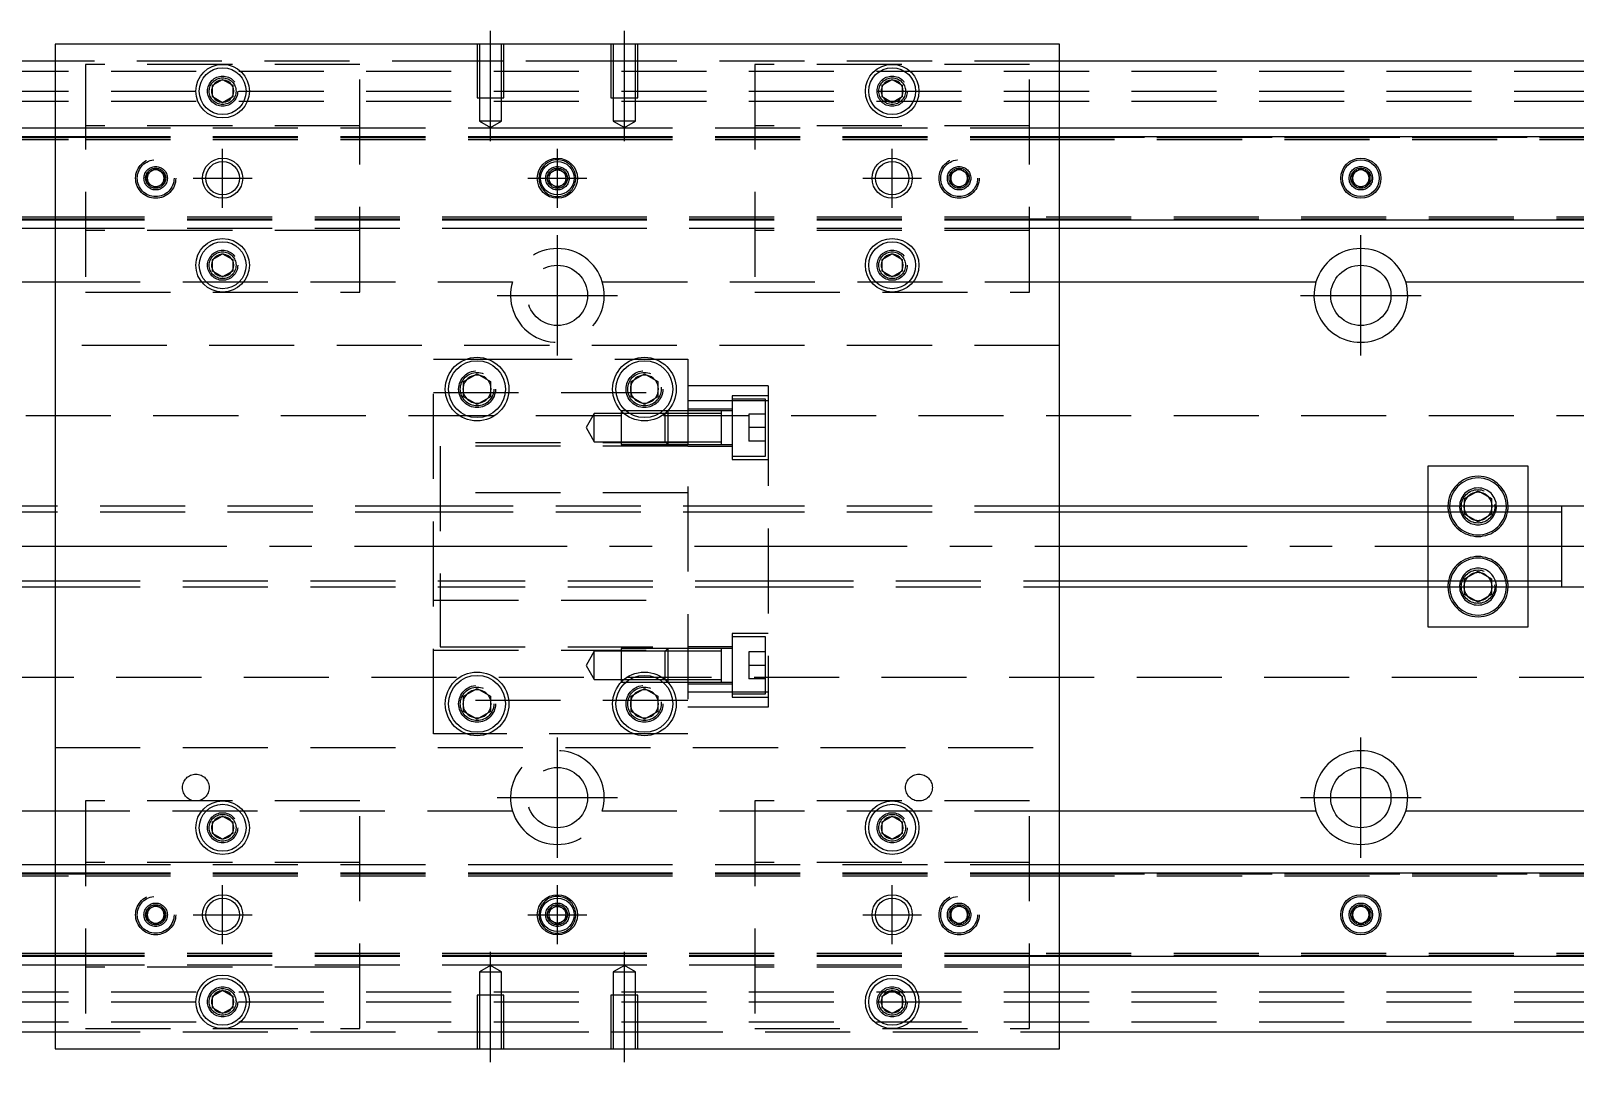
# Model space of a CAD drawing. Extents: x -12 to 569, y -256 to 77.
# Drawn here: x 121.4 to 352, y -77 to 77 of the extents above; entities that cross this region are included whole.
import ezdxf

# ---------------------------------------------------------------- set-up
doc = ezdxf.new("R2010")
doc.units = 0
doc.linetypes.add('CENTER', pattern=[50.8, 31.75, -6.35, 6.35, -6.35])
doc.linetypes.add('DASHED', pattern=[19.05, 12.7, -6.35])
doc.layers.get('0').update_dxf_attribs({"linetype": 'CONTINUOUS'})
doc.layers.add('CENTER', color=1, linetype='CENTER')

msp = doc.modelspace()

# ---------------------------------------------------------------- linework, layer by layer
at = {"color": 7, "linetype": 'CONTINUOUS'}
for p, q in [((275, 75), (125, 75)), ((125, 75), (125, -75)), ((275, -75), (275, 75)), ((125, 72.5), (0, 72.5)), ((400, 72.5), (275, 72.5)), ((148.5, 68.87), (150, 69.73)), ((150, 69.73), (151.5, 68.87)), ((248.5, 68.87), (250, 69.73)), ((250, 69.73), (251.5, 68.87)), ((148.5, 67.13), (148.5, 68.87)), ((150, 66.27), (148.5, 67.13)), ((151.5, 67.13), (150, 66.27)), ((151.5, 68.87), (151.5, 67.13)), ((248.5, 67.13), (248.5, 68.87)), ((250, 66.27), (248.5, 67.13)), ((251.5, 67.13), (250, 66.27)), ((251.5, 68.87), (251.5, 67.13)), ((0, 62.5), (125, 62.5)), ((275, 62.5), (400, 62.5)), ((0, 61.25), (125, 61.25)), ((275, 61.25), (400, 61.25)), ((318.75, 55.72), (320, 56.44)), ((318.75, 54.28), (318.75, 55.72)), ((320, 56.44), (321.25, 55.72)), ((321.25, 55.72), (321.25, 54.28)), ((320, 53.56), (318.75, 54.28)), ((321.25, 54.28), (320, 53.56)), ((125, 48.75), (0, 48.75)), ((400, 48.75), (275, 48.75)), ((125, 47.5), (0, 47.5)), ((400, 47.5), (275, 47.5)), ((148.5, 42.87), (150, 43.73)), ((148.5, 41.13), (148.5, 42.87)), ((150, 43.73), (151.5, 42.87)), ((151.5, 42.87), (151.5, 41.13)), ((248.5, 42.87), (250, 43.73)), ((248.5, 41.13), (248.5, 42.87)), ((250, 43.73), (251.5, 42.87)), ((251.5, 42.87), (251.5, 41.13)), ((86.71, 39.5), (125, 39.5)), ((150, 40.27), (148.5, 41.13)), ((151.5, 41.13), (150, 40.27)), ((250, 40.27), (248.5, 41.13)), ((251.5, 41.13), (250, 40.27)), ((275, 39.5), (313.29, 39.5)), ((326.71, 39.5), (400, 39.5)), ((186, 24.65), (188, 25.81)), ((188, 25.81), (190, 24.65)), ((211, 24.65), (213, 25.81)), ((213, 25.81), (215, 24.65)), ((186, 22.35), (186, 24.65)), ((190, 24.65), (190, 22.35)), ((211, 22.35), (211, 24.65)), ((215, 24.65), (215, 22.35)), ((188, 21.19), (186, 22.35)), ((190, 22.35), (188, 21.19)), ((213, 21.19), (211, 22.35)), ((215, 22.35), (213, 21.19)), ((224.5, 15.25), (224.5, 15.25)), ((330, 12), (330, 6)), ((345, 12), (330, 12)), ((345, 6), (345, 12)), ((335.5, 7.15), (337.5, 8.31)), ((335.5, 6), (335.5, 7.15)), ((337.5, 8.31), (339.5, 7.15)), ((339.5, 7.15), (339.5, 6)), ((125, 6), (60.5, 6)), ((350, 6), (275, 6)), ((350, 6), (349.99, 6)), ((350, -6), (350, 6)), ((350, 6), (350, 6)), ((355, 6), (350, 6)), ((60.5, -6), (125, -6)), ((275, -6), (350, -6)), ((330, -6), (330, -12)), ((335.5, -7.15), (335.5, -6)), ((339.5, -6), (339.5, -7.15)), ((345, -12), (345, -6)), ((349.99, -6), (350, -6)), ((350, -6), (350, -6)), ((350, -6), (355, -6)), ((337.5, -8.31), (335.5, -7.15)), ((339.5, -7.15), (337.5, -8.31)), ((330, -12), (345, -12)), ((224.5, -15.65), (224.5, -15.25)), ((224.5, -20.25), (224.5, -19.85)), ((186, -22.35), (188, -21.19)), ((186, -24.65), (186, -22.35)), ((188, -21.19), (190, -22.35)), ((190, -22.35), (190, -24.65)), ((211, -22.35), (213, -21.19)), ((211, -24.65), (211, -22.35)), ((213, -21.19), (215, -22.35)), ((215, -22.35), (215, -24.65)), ((188, -25.81), (186, -24.65)), ((190, -24.65), (188, -25.81)), ((213, -25.81), (211, -24.65)), ((215, -24.65), (213, -25.81)), ((125, -39.5), (86.71, -39.5)), ((148.5, -41.13), (150, -40.27)), ((148.5, -42.87), (148.5, -41.13)), ((150, -40.27), (151.5, -41.13)), ((151.5, -41.13), (151.5, -42.87)), ((248.5, -41.13), (250, -40.27)), ((248.5, -42.87), (248.5, -41.13)), ((250, -40.27), (251.5, -41.13)), ((251.5, -41.13), (251.5, -42.87)), ((313.29, -39.5), (275, -39.5)), ((400, -39.5), (326.71, -39.5)), ((150, -43.73), (148.5, -42.87)), ((151.5, -42.87), (150, -43.73)), ((250, -43.73), (248.5, -42.87)), ((251.5, -42.87), (250, -43.73)), ((0, -47.5), (125, -47.5)), ((275, -47.5), (400, -47.5)), ((0, -48.75), (125, -48.75)), ((275, -48.75), (400, -48.75)), ((318.75, -54.28), (320, -53.56)), ((318.75, -55.72), (318.75, -54.28)), ((320, -53.56), (321.25, -54.28)), ((321.25, -54.28), (321.25, -55.72)), ((320, -56.44), (318.75, -55.72)), ((321.25, -55.72), (320, -56.44)), ((125, -61.25), (0, -61.25)), ((400, -61.25), (275, -61.25)), ((125, -62.5), (0, -62.5)), ((400, -62.5), (275, -62.5)), ((148.5, -67.13), (150, -66.27)), ((150, -66.27), (151.5, -67.13)), ((248.5, -67.13), (250, -66.27)), ((250, -66.27), (251.5, -67.13)), ((148.5, -68.87), (148.5, -67.13)), ((150, -69.73), (148.5, -68.87)), ((151.5, -68.87), (150, -69.73)), ((151.5, -67.13), (151.5, -68.87)), ((248.5, -68.87), (248.5, -67.13)), ((250, -69.73), (248.5, -68.87)), ((251.5, -68.87), (250, -69.73)), ((251.5, -67.13), (251.5, -68.87)), ((0, -72.5), (125, -72.5)), ((275, -72.5), (400, -72.5)), ((125, -75), (275, -75))]:
    msp.add_line(p, q, dxfattribs=at)
at = {"color": 3, "linetype": 'DASHED'}
for p, q in [((188, 75), (188, 67)), ((188.35, 75), (188.35, 67)), ((191.65, 67), (191.65, 75)), ((192, 67), (192, 75)), ((208, 75), (208, 67)), ((208.35, 75), (208.35, 67)), ((211.65, 67), (211.65, 75)), ((212, 67), (212, 75)), ((188, 72.5), (125, 72.5)), ((170.5, 72), (129.5, 72)), ((129.5, 72), (129.5, 38)), ((170.5, 38), (170.5, 72)), ((192, 72.5), (188, 72.5)), ((208, 72.5), (192, 72.5)), ((212, 72.5), (208, 72.5)), ((275, 72.5), (212, 72.5)), ((270.5, 72), (229.5, 72)), ((229.5, 72), (229.5, 38)), ((270.5, 38), (270.5, 72)), ((0, 71), (400, 71)), ((0, 68), (400, 68)), ((148, 68), (148.02, 68.3)), ((188, 67), (192, 67)), ((188.35, 67), (188.35, 63.5)), ((191.65, 63.5), (191.65, 67)), ((208, 67), (212, 67)), ((208.35, 67), (208.35, 63.5)), ((211.65, 63.5), (211.65, 67)), ((251.97, 68.33), (252, 68)), ((0, 66.5), (400, 66.5)), ((125, 62.5), (129.5, 62.5)), ((170.5, 62.8), (129.5, 62.8)), ((129.5, 62.5), (195.5, 62.5)), ((191.65, 63.5), (188.35, 63.5)), ((188.35, 63.5), (190, 62.55)), ((190, 62.55), (191.65, 63.5)), ((195.5, 62.5), (204.5, 62.5)), ((204.5, 62.5), (270.5, 62.5)), ((211.65, 63.5), (208.35, 63.5)), ((208.35, 63.5), (210, 62.55)), ((210, 62.55), (211.65, 63.5)), ((270.5, 62.8), (229.5, 62.8)), ((270.5, 62.5), (275, 62.5)), ((0, 61.11), (125, 61.11)), ((0, 61.1), (129.5, 61.1)), ((0, 60.8), (129.5, 60.8)), ((125, 61.25), (129.5, 61.25)), ((125, 61.11), (129.5, 61.11)), ((129.5, 61.25), (195.5, 61.25)), ((129.5, 61.11), (195.5, 61.11)), ((129.5, 61.1), (195.5, 61.1)), ((129.5, 60.8), (195.5, 60.8)), ((195.5, 61.25), (204.5, 61.25)), ((195.5, 61.11), (204.5, 61.11)), ((195.5, 61.1), (204.5, 61.1)), ((195.5, 60.8), (204.5, 60.8)), ((204.5, 61.25), (270.5, 61.25)), ((204.5, 61.11), (270.5, 61.11)), ((204.5, 61.1), (270.5, 61.1)), ((204.5, 60.8), (270.5, 60.8)), ((270.5, 61.25), (275, 61.25)), ((270.5, 61.11), (275, 61.11)), ((270.5, 61.1), (400, 61.1)), ((270.5, 60.8), (400, 60.8)), ((275, 61.11), (400, 61.11)), ((138.75, 55.72), (140, 56.44)), ((138.75, 54.28), (138.75, 55.72)), ((140, 56.44), (141.25, 55.72)), ((141.25, 55.72), (141.25, 54.28)), ((198.75, 55.72), (200, 56.44)), ((198.75, 54.28), (198.75, 55.72)), ((200, 56.44), (201.25, 55.72)), ((201.25, 55.72), (201.25, 54.28)), ((258.75, 55.72), (260, 56.44)), ((258.75, 54.28), (258.75, 55.72)), ((260, 56.44), (261.25, 55.72)), ((261.25, 55.72), (261.25, 54.28)), ((138.5, 55), (138.52, 55.25)), ((140, 53.56), (138.75, 54.28)), ((141.25, 54.28), (140, 53.56)), ((198.5, 55), (198.52, 55.25)), ((200, 53.56), (198.75, 54.28)), ((201.25, 54.28), (200, 53.56)), ((260, 53.56), (258.75, 54.28)), ((261.25, 54.28), (260, 53.56)), ((261.48, 55.26), (261.5, 55)), ((318.5, 55), (318.52, 55.25)), ((129.5, 49.2), (0, 49.2)), ((129.5, 48.9), (0, 48.9)), ((125, 48.89), (0, 48.89)), ((129.5, 48.89), (125, 48.89)), ((129.5, 48.75), (125, 48.75)), ((195.5, 49.2), (129.5, 49.2)), ((195.5, 48.9), (129.5, 48.9)), ((195.5, 48.89), (129.5, 48.89)), ((195.5, 48.75), (129.5, 48.75)), ((204.5, 49.2), (195.5, 49.2)), ((204.5, 48.9), (195.5, 48.9)), ((204.5, 48.89), (195.5, 48.89)), ((204.5, 48.75), (195.5, 48.75)), ((270.5, 49.2), (204.5, 49.2)), ((270.5, 48.9), (204.5, 48.9)), ((270.5, 48.89), (204.5, 48.89)), ((270.5, 48.75), (204.5, 48.75)), ((400, 49.2), (270.5, 49.2)), ((400, 48.9), (270.5, 48.9)), ((275, 48.89), (270.5, 48.89)), ((275, 48.75), (270.5, 48.75)), ((400, 48.89), (275, 48.89)), ((129.5, 47.5), (125, 47.5)), ((195.5, 47.5), (129.5, 47.5)), ((170.5, 47.2), (129.5, 47.2)), ((204.5, 47.5), (195.5, 47.5)), ((270.5, 47.5), (204.5, 47.5)), ((270.5, 47.2), (229.5, 47.2)), ((275, 47.5), (270.5, 47.5)), ((151.97, 42.33), (152, 42)), ((248, 42), (248.03, 42.35)), ((125, 39.5), (193.29, 39.5)), ((206.71, 39.5), (275, 39.5)), ((129.5, 38), (170.5, 38)), ((229.5, 38), (270.5, 38)), ((275, 30), (125, 30)), ((181.5, -28), (181.5, 28)), ((181.5, 28), (186.48, 28)), ((186.48, 28), (189.52, 28)), ((189.52, 28), (211.48, 28)), ((211.48, 28), (214.52, 28)), ((214.52, 28), (219.5, 28)), ((219.5, 28), (219.5, -28)), ((185.5, 23.5), (185.52, 23.8)), ((215.48, 23.79), (215.5, 23.5)), ((231.5, 24), (219.5, 24)), ((231.5, 24), (231.5, 21.75)), ((181.5, 23), (219.5, 23)), ((231.5, 21.75), (219.5, 21.75)), ((226.1, 22.5), (226.1, 13)), ((231.5, 22.5), (226.1, 22.5)), ((231.1, 22), (226.1, 22)), ((231.1, 13.5), (231.1, 22)), ((231.5, 21.75), (231.5, -21.75)), ((400, 19.5), (76.97, 19.5)), ((205.5, 19.85), (204.29, 17.75)), ((205.5, 15.65), (205.5, 19.85)), ((209.5, 19.85), (205.5, 19.85)), ((209.5, 20.25), (209.5, 15.25)), ((209.53, 20.25), (209.5, 20.25)), ((216.1, 19.85), (209.5, 19.85)), ((210.26, 20.25), (209.53, 20.25)), ((215.74, 20.25), (210.26, 20.25)), ((216.47, 20.25), (215.74, 20.25)), ((216.5, 20.25), (216.1, 19.85)), ((216.1, 15.65), (216.1, 19.85)), ((219.5, 19.85), (216.1, 19.85)), ((216.5, 20.25), (216.47, 20.25)), ((216.5, 20.25), (216.5, 15.25)), ((219.5, 20.25), (216.5, 20.25)), ((219.5, 20.25), (216.5, 20.25)), ((226.1, 20.5), (219.5, 20.5)), ((224.5, 20.25), (219.5, 20.25)), ((224.5, 19.85), (219.5, 19.85)), ((224.5, 20.25), (224.49, 20.25)), ((224.5, 20), (224.5, 20.25)), ((226.1, 20.25), (224.5, 20.25)), ((224.5, 20.25), (224.5, 20.25)), ((224.5, 15.51), (224.5, 20)), ((228.6, 19.75), (228.6, 17.75)), ((231.1, 19.75), (228.6, 19.75)), ((204.29, 17.75), (205.5, 15.65)), ((231.1, 17.75), (228.6, 17.75)), ((228.6, 17.75), (228.6, 15.75)), ((219.5, 15.5), (181.5, 15.5)), ((182.5, 15), (182.5, -15)), ((219.5, 15), (182.5, 15)), ((205.5, 15.65), (209.5, 15.65)), ((209.5, 15.65), (216.1, 15.65)), ((209.5, 15.25), (216.5, 15.25)), ((216.1, 15.65), (219.5, 15.65)), ((216.1, 15.65), (216.5, 15.25)), ((216.5, 15.25), (219.5, 15.25)), ((216.5, 15.25), (219.5, 15.25)), ((219.5, 15.65), (224.5, 15.65)), ((219.5, 15.25), (224.5, 15.25)), ((219.5, 15), (226.1, 15)), ((224.49, 15.25), (224.5, 15.25)), ((224.5, 15.25), (224.5, 15.51)), ((224.5, 15.25), (226.1, 15.25)), ((224.5, 15.25), (224.5, 15.25)), ((231.1, 15.75), (228.6, 15.75)), ((226.1, 13.5), (231.1, 13.5)), ((226.1, 13), (231.5, 13)), ((219.5, 8), (181.5, 8)), ((182.5, 6), (125, 6)), ((182.5, 5.12), (125, 5.12)), ((231.5, 6), (182.5, 6)), ((231.5, 5.12), (182.5, 5.12)), ((275, 6), (231.5, 6)), ((275, 5.12), (231.5, 5.12)), ((330, 6), (330, 5.12)), ((330, 5.12), (330, -5.12)), ((335.5, 5.12), (335.5, 6)), ((335.5, 4.85), (335.5, 5.12)), ((337.5, 3.69), (335.5, 4.85)), ((339.5, 4.85), (337.5, 3.69)), ((339.5, 6), (339.5, 5.12)), ((339.5, 5.12), (339.5, 4.85)), ((339.98, 6.29), (340, 6)), ((345, 5.12), (345, 6)), ((345, -5.12), (345, 5.12)), ((335.5, -4.85), (337.5, -3.69)), ((337.5, -3.69), (339.5, -4.85)), ((125, -5.12), (182.5, -5.12)), ((125, -6), (182.5, -6)), ((182.5, -5.12), (231.5, -5.12)), ((182.5, -6), (231.5, -6)), ((231.5, -5.12), (275, -5.12)), ((231.5, -6), (275, -6)), ((330, -5.12), (330, -6)), ((335.5, -5.12), (335.5, -4.85)), ((335.5, -6), (335.5, -5.12)), ((339.5, -4.85), (339.5, -5.12)), ((339.5, -5.12), (339.5, -6)), ((339.98, -5.71), (340, -6)), ((345, -6), (345, -5.12)), ((350, -6), (350, -6)), ((181.5, -8), (219.5, -8)), ((226.1, -13), (226.1, -22.5)), ((231.5, -13), (226.1, -13)), ((231.1, -13.5), (226.1, -13.5)), ((231.1, -22), (231.1, -13.5)), ((181.5, -15.5), (219.5, -15.5)), ((182.5, -15), (219.5, -15)), ((205.5, -15.65), (204.29, -17.75)), ((205.5, -19.85), (205.5, -15.65)), ((209.5, -15.65), (205.5, -15.65)), ((209.5, -15.25), (209.5, -20.25)), ((216.5, -15.25), (209.5, -15.25)), ((216.1, -15.65), (209.5, -15.65)), ((216.5, -15.25), (216.1, -15.65)), ((216.1, -19.85), (216.1, -15.65)), ((219.5, -15.65), (216.1, -15.65)), ((216.5, -15.25), (216.5, -20.25)), ((219.5, -15.25), (216.5, -15.25)), ((219.5, -15.25), (216.5, -15.25)), ((226.1, -15), (219.5, -15)), ((224.5, -15.25), (219.5, -15.25)), ((224.5, -15.65), (219.5, -15.65)), ((224.5, -15.25), (224.49, -15.25)), ((224.5, -15.51), (224.5, -15.25)), ((224.5, -15.25), (224.5, -15.25)), ((226.1, -15.25), (224.5, -15.25)), ((224.5, -20), (224.5, -15.51)), ((228.6, -15.75), (228.6, -17.75)), ((231.1, -15.75), (228.6, -15.75)), ((204.29, -17.75), (205.5, -19.85)), ((228.6, -17.75), (228.6, -19.75)), ((231.1, -17.75), (228.6, -17.75)), ((76.97, -19.5), (400, -19.5)), ((205.5, -19.85), (209.5, -19.85)), ((209.5, -19.85), (216.1, -19.85)), ((209.5, -20.25), (209.53, -20.25)), ((209.53, -20.25), (210.26, -20.25)), ((210.26, -20.25), (215.74, -20.25)), ((215.74, -20.25), (216.47, -20.25)), ((216.1, -19.85), (219.5, -19.85)), ((216.1, -19.85), (216.5, -20.25)), ((216.47, -20.25), (216.5, -20.25)), ((216.5, -20.25), (219.5, -20.25)), ((216.5, -20.25), (219.5, -20.25)), ((219.5, -19.85), (224.5, -19.85)), ((219.5, -20.25), (224.5, -20.25)), ((219.5, -20.5), (226.1, -20.5)), ((224.49, -20.25), (224.5, -20.25)), ((224.5, -20.25), (224.5, -20)), ((224.5, -20.25), (224.5, -20.25)), ((224.5, -20.25), (226.1, -20.25)), ((231.1, -19.75), (228.6, -19.75)), ((219.5, -23), (181.5, -23)), ((231.5, -21.75), (219.5, -21.75)), ((226.1, -22), (231.1, -22)), ((226.1, -22.5), (231.5, -22.5)), ((231.5, -21.75), (231.5, -24)), ((185.5, -23.5), (185.52, -23.2)), ((215.48, -23.21), (215.5, -23.5)), ((231.5, -24), (219.5, -24)), ((186.48, -28), (181.5, -28)), ((189.52, -28), (186.48, -28)), ((211.48, -28), (189.52, -28)), ((214.52, -28), (211.48, -28)), ((219.5, -28), (214.52, -28)), ((125, -30), (275, -30)), ((129.5, -38), (129.5, -72)), ((170.5, -38), (129.5, -38)), ((170.5, -72), (170.5, -38)), ((270.5, -38), (229.5, -38)), ((229.5, -38), (229.5, -72)), ((270.5, -72), (270.5, -38)), ((193.29, -39.5), (125, -39.5)), ((275, -39.5), (206.71, -39.5)), ((151.97, -41.67), (152, -42)), ((251.97, -41.67), (252, -42)), ((125, -47.5), (129.5, -47.5)), ((170.5, -47.2), (129.5, -47.2)), ((129.5, -47.5), (195.5, -47.5)), ((195.5, -47.5), (204.5, -47.5)), ((204.5, -47.5), (270.5, -47.5)), ((270.5, -47.2), (229.5, -47.2)), ((270.5, -47.5), (275, -47.5)), ((0, -48.89), (125, -48.89)), ((0, -48.9), (129.5, -48.9)), ((0, -49.2), (129.5, -49.2)), ((125, -48.75), (129.5, -48.75)), ((125, -48.89), (129.5, -48.89)), ((129.5, -48.75), (195.5, -48.75)), ((129.5, -48.89), (195.5, -48.89)), ((129.5, -48.9), (195.5, -48.9)), ((129.5, -49.2), (195.5, -49.2)), ((195.5, -48.75), (204.5, -48.75)), ((195.5, -48.89), (204.5, -48.89)), ((195.5, -48.9), (204.5, -48.9)), ((195.5, -49.2), (204.5, -49.2)), ((204.5, -48.75), (270.5, -48.75)), ((204.5, -48.89), (270.5, -48.89)), ((204.5, -48.9), (270.5, -48.9)), ((204.5, -49.2), (270.5, -49.2)), ((270.5, -48.75), (275, -48.75)), ((270.5, -48.89), (275, -48.89)), ((270.5, -48.9), (400, -48.9)), ((270.5, -49.2), (400, -49.2)), ((275, -48.89), (400, -48.89)), ((138.5, -55), (138.52, -54.75)), ((138.75, -54.28), (140, -53.56)), ((138.75, -55.72), (138.75, -54.28)), ((140, -53.56), (141.25, -54.28)), ((141.25, -54.28), (141.25, -55.72)), ((198.5, -55), (198.52, -54.75)), ((198.75, -54.28), (200, -53.56)), ((198.75, -55.72), (198.75, -54.28)), ((200, -53.56), (201.25, -54.28)), ((201.25, -54.28), (201.25, -55.72)), ((258.75, -54.28), (260, -53.56)), ((258.75, -55.72), (258.75, -54.28)), ((260, -53.56), (261.25, -54.28)), ((261.25, -54.28), (261.25, -55.72)), ((261.48, -54.74), (261.5, -55)), ((318.5, -55), (318.52, -54.75)), ((140, -56.44), (138.75, -55.72)), ((141.25, -55.72), (140, -56.44)), ((200, -56.44), (198.75, -55.72)), ((201.25, -55.72), (200, -56.44)), ((260, -56.44), (258.75, -55.72)), ((261.25, -55.72), (260, -56.44)), ((129.5, -60.8), (0, -60.8)), ((129.5, -61.1), (0, -61.1)), ((125, -61.11), (0, -61.11)), ((129.5, -61.11), (125, -61.11)), ((129.5, -61.25), (125, -61.25)), ((195.5, -60.8), (129.5, -60.8)), ((195.5, -61.1), (129.5, -61.1)), ((195.5, -61.11), (129.5, -61.11)), ((195.5, -61.25), (129.5, -61.25)), ((204.5, -60.8), (195.5, -60.8)), ((204.5, -61.1), (195.5, -61.1)), ((204.5, -61.11), (195.5, -61.11)), ((204.5, -61.25), (195.5, -61.25)), ((270.5, -60.8), (204.5, -60.8)), ((270.5, -61.1), (204.5, -61.1)), ((270.5, -61.11), (204.5, -61.11)), ((270.5, -61.25), (204.5, -61.25)), ((400, -60.8), (270.5, -60.8)), ((400, -61.1), (270.5, -61.1)), ((275, -61.11), (270.5, -61.11)), ((275, -61.25), (270.5, -61.25)), ((400, -61.11), (275, -61.11)), ((129.5, -62.5), (125, -62.5)), ((195.5, -62.5), (129.5, -62.5)), ((170.5, -62.8), (129.5, -62.8)), ((190, -62.55), (188.35, -63.5)), ((188.35, -63.5), (190, -63.5)), ((188.35, -63.5), (188.35, -67)), ((191.65, -63.5), (190, -62.55)), ((190, -63.5), (191.65, -63.5)), ((191.65, -67), (191.65, -63.5)), ((204.5, -62.5), (195.5, -62.5)), ((270.5, -62.5), (204.5, -62.5)), ((210, -62.55), (208.35, -63.5)), ((208.35, -63.5), (210, -63.5)), ((208.35, -63.5), (208.35, -67)), ((211.65, -63.5), (210, -62.55)), ((210, -63.5), (211.65, -63.5)), ((211.65, -67), (211.65, -63.5)), ((270.5, -62.8), (229.5, -62.8)), ((275, -62.5), (270.5, -62.5)), ((0, -66.5), (400, -66.5)), ((0, -68), (400, -68)), ((151.97, -67.67), (152, -68)), ((192, -67), (188, -67)), ((188, -67), (188, -75)), ((188.35, -67), (188.35, -75)), ((191.65, -75), (191.65, -67)), ((192, -75), (192, -67)), ((212, -67), (208, -67)), ((208, -67), (208, -75)), ((208.35, -67), (208.35, -75)), ((211.65, -75), (211.65, -67)), ((212, -75), (212, -67)), ((248, -68), (248.02, -67.7)), ((0, -71), (400, -71)), ((125, -72.5), (188, -72.5)), ((129.5, -72), (170.5, -72)), ((188, -72.5), (192, -72.5)), ((192, -72.5), (208, -72.5)), ((208, -72.5), (212, -72.5)), ((212, -72.5), (275, -72.5)), ((229.5, -72), (270.5, -72))]:
    msp.add_line(p, q, dxfattribs=at)
at = {"color": 3, "linetype": 'CONTINUOUS'}
for p, q in [((125, 5.12), (60.5, 5.12)), ((350, 5.12), (275, 5.12)), ((60.5, -5.12), (125, -5.12)), ((275, -5.12), (350, -5.12))]:
    msp.add_line(p, q, dxfattribs=at)
at = {"color": 7, "linetype": 'CONTINUOUS'}
for centre, radius in [((150, 68), 4), ((150, 68), 3.5), ((250, 68), 4), ((250, 68), 3.5), ((200, 55), 3), ((320, 55), 3), ((320, 55), 2.75), ((150, 55), 2.5), ((200, 55), 2.5), ((250, 55), 2.5), ((150, 42), 4), ((150, 42), 3.5), ((250, 42), 4), ((250, 42), 3.5), ((320, 37.5), 4.5), ((188, 23.5), 4.75), ((188, 23.5), 4.25), ((213, 23.5), 4.75), ((213, 23.5), 4.25), ((188, -23.5), 4.75), ((188, -23.5), 4.25), ((213, -23.5), 4.75), ((213, -23.5), 4.25), ((320, -37.5), 4.5), ((150, -42), 4), ((150, -42), 3.5), ((250, -42), 4), ((250, -42), 3.5), ((150, -55), 2.5), ((200, -55), 3), ((200, -55), 2.5), ((250, -55), 2.5), ((320, -55), 3), ((320, -55), 2.75), ((150, -68), 4), ((150, -68), 3.5), ((250, -68), 4), ((250, -68), 3.5)]:
    msp.add_circle(centre, radius, dxfattribs=at)
at = {"color": 3, "linetype": 'DASHED'}
for centre, radius in [((150, 68), 2.25), ((150, 68), 2), ((250, 68), 2.25), ((250, 68), 2), ((140, 55), 3), ((140, 55), 2.75), ((260, 55), 3), ((260, 55), 2.75), ((140, 55), 1.75), ((140, 55), 1.5), ((200, 55), 1.75), ((200, 55), 1.5), ((200, 55), 1.25), ((260, 55), 1.75), ((260, 55), 1.5), ((320, 55), 1.75), ((320, 55), 1.5), ((150, 42), 2.25), ((150, 42), 2), ((250, 42), 2.25), ((250, 42), 2), ((200, 37.5), 4.5), ((188, 23.5), 2.75), ((188, 23.5), 2.5), ((213, 23.5), 2.75), ((213, 23.5), 2.5), ((337.5, 6), 2.5), ((337.5, -6), 2.5), ((188, -23.5), 2.75), ((213, -23.5), 2.75), ((188, -23.5), 2.5), ((213, -23.5), 2.5), ((146, -36), 2), ((200, -37.5), 4.5), ((254, -36), 2), ((150, -42), 2.25), ((150, -42), 2), ((250, -42), 2.25), ((250, -42), 2), ((140, -55), 3), ((140, -55), 2.75), ((260, -55), 3), ((260, -55), 2.75), ((140, -55), 1.75), ((140, -55), 1.5), ((200, -55), 1.75), ((200, -55), 1.5), ((200, -55), 1.25), ((260, -55), 1.75), ((260, -55), 1.5), ((320, -55), 1.75), ((320, -55), 1.5), ((150, -68), 2.25), ((150, -68), 2), ((250, -68), 2.25), ((250, -68), 2)]:
    msp.add_circle(centre, radius, dxfattribs=at)
at = {"color": 3, "linetype": 'CONTINUOUS'}
for centre in [(150, 55), (250, 55), (150, -55), (250, -55)]:
    msp.add_circle(centre, 3, dxfattribs=at)
at = {"color": 7, "linetype": 'CONTINUOUS'}
for centre, radius, start, end in [((150, 68), 1.65, 95.38, 144.62), ((150, 68), 1.65, 84.62, 95.38), ((150, 68), 1.65, 35.38, 84.62), ((250, 68), 1.65, 95.38, 144.62), ((250, 68), 1.65, 84.62, 95.38), ((250, 68), 1.65, 35.38, 84.62), ((150, 68), 1.65, 155.38, 180), ((150, 68), 1.65, 180, 204.62), ((150, 68), 1.65, 144.62, 155.38), ((150, 68), 1.65, 204.62, 215.38), ((150, 68), 1.65, 215.38, 264.62), ((150, 68), 1.65, 275.38, 324.62), ((150, 68), 1.65, 24.62, 35.38), ((150, 68), 1.65, 324.62, 335.38), ((150, 68), 1.65, 335.38, 24.62), ((250, 68), 1.65, 155.38, 180), ((250, 68), 1.65, 180, 204.62), ((250, 68), 1.65, 144.62, 155.38), ((250, 68), 1.65, 204.62, 215.38), ((250, 68), 1.65, 215.38, 264.62), ((250, 68), 1.65, 275.38, 324.62), ((250, 68), 1.65, 24.62, 35.38), ((250, 68), 1.65, 324.62, 335.38), ((250, 68), 1.65, 335.38, 24.62), ((150, 68), 1.65, 264.62, 275.38), ((250, 68), 1.65, 264.62, 275.38), ((320, 55), 1.25, 120, 180), ((320, 55), 1.25, 60, 120), ((320, 55), 1.25, 0, 60), ((320, 55), 1.25, 180, 240), ((320, 55), 1.25, 240, 300), ((320, 55), 1.25, 300, 0), ((320, 37.5), 7, 16.6016, 163.3984), ((150, 42), 1.65, 155.38, 180), ((150, 42), 1.65, 180, 204.62), ((150, 42), 1.65, 144.62, 155.38), ((150, 42), 1.65, 95.38, 144.62), ((150, 42), 1.65, 84.62, 95.38), ((150, 42), 1.65, 35.38, 84.62), ((150, 42), 1.65, 24.62, 35.38), ((150, 42), 1.65, 335.38, 24.62), ((250, 42), 1.65, 155.38, 180), ((250, 42), 1.65, 180, 204.62), ((250, 42), 1.65, 144.62, 155.38), ((250, 42), 1.65, 95.38, 144.62), ((250, 42), 1.65, 84.62, 95.38), ((250, 42), 1.65, 35.38, 84.62), ((250, 42), 1.65, 24.62, 35.38), ((250, 42), 1.65, 335.38, 24.62), ((150, 42), 1.65, 204.62, 215.38), ((150, 42), 1.65, 215.38, 264.62), ((150, 42), 1.65, 264.62, 275.38), ((150, 42), 1.65, 275.38, 324.62), ((150, 42), 1.65, 324.62, 335.38), ((250, 42), 1.65, 204.62, 215.38), ((250, 42), 1.65, 215.38, 264.62), ((250, 42), 1.65, 264.62, 275.38), ((250, 42), 1.65, 275.38, 324.62), ((250, 42), 1.65, 324.62, 335.38), ((320, 37.5), 7, 163.3984, 16.6016), ((188, 23.5), 2.1, 102.2472, 137.7528), ((188, 23.5), 2.1, 77.7528, 102.2472), ((188, 23.5), 2.1, 42.2472, 77.7528), ((213, 23.5), 2.1, 102.2472, 137.7528), ((213, 23.5), 2.1, 77.7528, 102.2472), ((213, 23.5), 2.1, 42.2472, 77.7528), ((188, 23.5), 2.1, 162.2472, 180), ((188, 23.5), 2.1, 180, 197.7528), ((188, 23.5), 2.1, 137.7528, 162.2472), ((188, 23.5), 2.1, 17.7528, 42.2472), ((188, 23.5), 2.1, 342.2472, 17.7528), ((213, 23.5), 2.1, 162.2472, 180), ((213, 23.5), 2.1, 180, 197.7528), ((213, 23.5), 2.1, 137.7528, 162.2472), ((213, 23.5), 2.1, 17.7528, 42.2472), ((213, 23.5), 2.1, 342.2472, 17.7528), ((188, 23.5), 2.1, 197.7528, 222.2472), ((188, 23.5), 2.1, 222.2472, 257.7528), ((188, 23.5), 2.1, 257.7528, 282.2472), ((188, 23.5), 2.1, 282.2472, 317.7528), ((188, 23.5), 2.1, 317.7528, 342.2472), ((213, 23.5), 2.1, 197.7528, 222.2472), ((213, 23.5), 2.1, 222.2472, 257.7528), ((213, 23.5), 2.1, 257.7528, 282.2472), ((213, 23.5), 2.1, 282.2472, 317.7528), ((213, 23.5), 2.1, 317.7528, 342.2472), ((337.5, 6), 4.5, 0, 180), ((337.5, 6), 4.25, 0, 180), ((337.5, 6), 2.1, 137.7528, 162.2472), ((337.5, 6), 2.1, 102.2472, 137.7528), ((337.5, 6), 2.1, 77.7528, 102.2472), ((337.5, 6), 2.1, 42.2472, 77.7528), ((337.5, 6), 2.1, 17.7528, 42.2472), ((337.5, 6), 2.1, 162.2472, 180), ((337.5, 6), 2.1, 0, 17.7528), ((337.5, -6), 4.5, 180, 0), ((337.5, -6), 4.25, 180, 0), ((337.5, -6), 2.1, 180, 197.7528), ((337.5, -6), 2.1, 197.7528, 222.2472), ((337.5, -6), 2.1, 317.7528, 342.2472), ((337.5, -6), 2.1, 342.2472, 0), ((337.5, -6), 2.1, 222.2472, 257.7528), ((337.5, -6), 2.1, 257.7528, 282.2472), ((337.5, -6), 2.1, 282.2472, 317.7528), ((188, -23.5), 2.1, 162.2472, 180), ((188, -23.5), 2.1, 137.7528, 162.2472), ((188, -23.5), 2.1, 102.2472, 137.7528), ((188, -23.5), 2.1, 77.7528, 102.2472), ((188, -23.5), 2.1, 42.2472, 77.7528), ((188, -23.5), 2.1, 17.7528, 42.2472), ((188, -23.5), 2.1, 342.2472, 17.7528), ((213, -23.5), 2.1, 162.2472, 180), ((213, -23.5), 2.1, 137.7528, 162.2472), ((213, -23.5), 2.1, 102.2472, 137.7528), ((213, -23.5), 2.1, 77.7528, 102.2472), ((213, -23.5), 2.1, 42.2472, 77.7528), ((213, -23.5), 2.1, 17.7528, 42.2472), ((213, -23.5), 2.1, 342.2472, 17.7528), ((188, -23.5), 2.1, 180, 197.7528), ((188, -23.5), 2.1, 197.7528, 222.2472), ((188, -23.5), 2.1, 222.2472, 257.7528), ((188, -23.5), 2.1, 282.2472, 317.7528), ((188, -23.5), 2.1, 317.7528, 342.2472), ((213, -23.5), 2.1, 180, 197.7528), ((213, -23.5), 2.1, 197.7528, 222.2472), ((213, -23.5), 2.1, 222.2472, 257.7528), ((213, -23.5), 2.1, 282.2472, 317.7528), ((213, -23.5), 2.1, 317.7528, 342.2472), ((188, -23.5), 2.1, 257.7528, 282.2472), ((213, -23.5), 2.1, 257.7528, 282.2472), ((320, -37.5), 7, 343.3984, 196.6016), ((150, -42), 1.65, 155.38, 180), ((150, -42), 1.65, 144.62, 155.38), ((150, -42), 1.65, 95.38, 144.62), ((150, -42), 1.65, 84.62, 95.38), ((150, -42), 1.65, 35.38, 84.62), ((150, -42), 1.65, 24.62, 35.38), ((150, -42), 1.65, 335.38, 24.62), ((250, -42), 1.65, 155.38, 180), ((250, -42), 1.65, 144.62, 155.38), ((250, -42), 1.65, 95.38, 144.62), ((250, -42), 1.65, 84.62, 95.38), ((250, -42), 1.65, 35.38, 84.62), ((250, -42), 1.65, 24.62, 35.38), ((250, -42), 1.65, 335.38, 24.62), ((320, -37.5), 7, 196.6016, 343.3984), ((150, -42), 1.65, 180, 204.62), ((150, -42), 1.65, 204.62, 215.38), ((150, -42), 1.65, 215.38, 264.62), ((150, -42), 1.65, 264.62, 275.38), ((150, -42), 1.65, 275.38, 324.62), ((150, -42), 1.65, 324.62, 335.38), ((250, -42), 1.65, 180, 204.62), ((250, -42), 1.65, 204.62, 215.38), ((250, -42), 1.65, 215.38, 264.62), ((250, -42), 1.65, 264.62, 275.38), ((250, -42), 1.65, 275.38, 324.62), ((250, -42), 1.65, 324.62, 335.38), ((320, -55), 1.25, 120, 180), ((320, -55), 1.25, 180, 240), ((320, -55), 1.25, 60, 120), ((320, -55), 1.25, 0, 60), ((320, -55), 1.25, 300, 0), ((320, -55), 1.25, 240, 300), ((150, -68), 1.65, 95.38, 144.62), ((150, -68), 1.65, 84.62, 95.38), ((150, -68), 1.65, 35.38, 84.62), ((250, -68), 1.65, 95.38, 144.62), ((250, -68), 1.65, 84.62, 95.38), ((250, -68), 1.65, 35.38, 84.62), ((150, -68), 1.65, 155.38, 180), ((150, -68), 1.65, 180, 204.62), ((150, -68), 1.65, 144.62, 155.38), ((150, -68), 1.65, 204.62, 215.38), ((150, -68), 1.65, 215.38, 264.62), ((150, -68), 1.65, 275.38, 324.62), ((150, -68), 1.65, 24.62, 35.38), ((150, -68), 1.65, 324.62, 335.38), ((150, -68), 1.65, 335.38, 24.62), ((250, -68), 1.65, 155.38, 180), ((250, -68), 1.65, 180, 204.62), ((250, -68), 1.65, 144.62, 155.38), ((250, -68), 1.65, 204.62, 215.38), ((250, -68), 1.65, 215.38, 264.62), ((250, -68), 1.65, 275.38, 324.62), ((250, -68), 1.65, 24.62, 35.38), ((250, -68), 1.65, 324.62, 335.38), ((250, -68), 1.65, 335.38, 24.62), ((150, -68), 1.65, 264.62, 275.38), ((250, -68), 1.65, 264.62, 275.38)]:
    msp.add_arc(centre, radius, start, end, dxfattribs=at)
at = {"color": 3, "linetype": 'DASHED'}
for centre, radius, start, end in [((200, 55), 2.75, 0, 148.9612), ((140, 55), 1.25, 120, 180), ((140, 55), 1.25, 60, 120), ((140, 55), 1.25, 0, 60), ((200, 55), 2.75, 163.1009, 196.8991), ((200, 55), 2.75, 148.9612, 163.1009), ((260, 55), 1.25, 120, 180), ((260, 55), 1.25, 60, 120), ((260, 55), 1.25, 0, 60), ((140, 55), 1.25, 180, 240), ((140, 55), 1.25, 240, 300), ((140, 55), 1.25, 300, 0), ((200, 55), 2.75, 196.8991, 211.0388), ((200, 55), 2.75, 211.0388, 0), ((260, 55), 1.25, 180, 240), ((260, 55), 1.25, 240, 300), ((260, 55), 1.25, 300, 0), ((200, 37.5), 7, 16.6016, 163.3984), ((200, 37.5), 7, 163.3984, 16.6016), ((337.5, 6), 2.75, 0, 180), ((337.5, 6), 4.5, 180, 191.2123), ((337.5, 6), 4.5, 191.2123, 348.7877), ((337.5, 6), 4.25, 180, 191.8812), ((337.5, 6), 4.25, 191.8812, 348.1188), ((337.5, 6), 2.75, 180, 198.553), ((337.5, 6), 2.75, 198.553, 341.447), ((337.5, 6), 2.1, 180, 197.7528), ((337.5, 6), 2.1, 197.7528, 204.6243), ((337.5, 6), 2.1, 204.6243, 222.2472), ((337.5, 6), 2.1, 317.7528, 335.3757), ((337.5, 6), 2.1, 335.3757, 342.2472), ((337.5, 6), 2.1, 342.2472, 0), ((337.5, 6), 2.75, 341.447, 0), ((337.5, 6), 4.25, 348.1188, 0), ((337.5, 6), 4.5, 348.7877, 0), ((337.5, 6), 2.1, 222.2472, 257.7528), ((337.5, 6), 2.1, 257.7528, 282.2472), ((337.5, 6), 2.1, 282.2472, 317.7528), ((337.5, -6), 4.5, 11.2123, 168.7877), ((337.5, -6), 4.25, 11.8812, 168.1188), ((337.5, -6), 2.75, 18.553, 161.447), ((337.5, -6), 2.1, 137.7528, 155.3757), ((337.5, -6), 2.1, 102.2472, 137.7528), ((337.5, -6), 2.1, 77.7528, 102.2472), ((337.5, -6), 2.1, 42.2472, 77.7528), ((337.5, -6), 2.1, 24.6243, 42.2472), ((337.5, -6), 4.5, 168.7877, 180), ((337.5, -6), 4.25, 168.1188, 180), ((337.5, -6), 2.75, 161.447, 180), ((337.5, -6), 2.75, 180, 0), ((337.5, -6), 2.1, 162.2472, 180), ((337.5, -6), 2.1, 155.3757, 162.2472), ((337.5, -6), 2.1, 17.7528, 24.6243), ((337.5, -6), 2.1, 0, 17.7528), ((337.5, -6), 2.75, 0, 18.553), ((337.5, -6), 4.25, 0, 11.8812), ((337.5, -6), 4.5, 0, 11.2123), ((200, -37.5), 7, 343.3984, 196.6016), ((200, -37.5), 7, 196.6016, 343.3984), ((200, -55), 2.75, 0, 148.9612), ((140, -55), 1.25, 120, 180), ((140, -55), 1.25, 180, 240), ((140, -55), 1.25, 60, 120), ((140, -55), 1.25, 0, 60), ((140, -55), 1.25, 300, 0), ((200, -55), 2.75, 163.1009, 196.8991), ((200, -55), 2.75, 148.9612, 163.1009), ((200, -55), 2.75, 211.0388, 0), ((260, -55), 1.25, 120, 180), ((260, -55), 1.25, 180, 240), ((260, -55), 1.25, 60, 120), ((260, -55), 1.25, 0, 60), ((260, -55), 1.25, 300, 0), ((140, -55), 1.25, 240, 300), ((200, -55), 2.75, 196.8991, 211.0388), ((260, -55), 1.25, 240, 300)]:
    msp.add_arc(centre, radius, start, end, dxfattribs=at)
at = {"layer": 'CENTER', "color": 1, "linetype": 'CENTER'}
for p, q in [((190, 60.55), (190, 77)), ((210, 60.55), (210, 77)), ((150, 50.6), (150, 59.4)), ((200, 50.6), (200, 59.4)), ((250, 50.6), (250, 59.4)), ((145.6, 55), (154.4, 55)), ((195.6, 55), (204.4, 55)), ((245.6, 55), (254.4, 55)), ((200, 28.5), (200, 46.5)), ((320, 28.5), (320, 46.5)), ((191, 37.5), (209, 37.5)), ((311, 37.5), (329, 37.5)), ((455.44, 0), (-11.8, 0)), ((200, -46.5), (200, -28.5)), ((320, -46.5), (320, -28.5)), ((191, -37.5), (209, -37.5)), ((311, -37.5), (329, -37.5)), ((150, -59.4), (150, -50.6)), ((200, -59.4), (200, -50.6)), ((250, -59.4), (250, -50.6)), ((145.6, -55), (154.4, -55)), ((195.6, -55), (204.4, -55)), ((245.6, -55), (254.4, -55)), ((190, -77), (190, -60.55)), ((210, -77), (210, -60.55))]:
    msp.add_line(p, q, dxfattribs=at)

doc.saveas('drawing.dxf')
